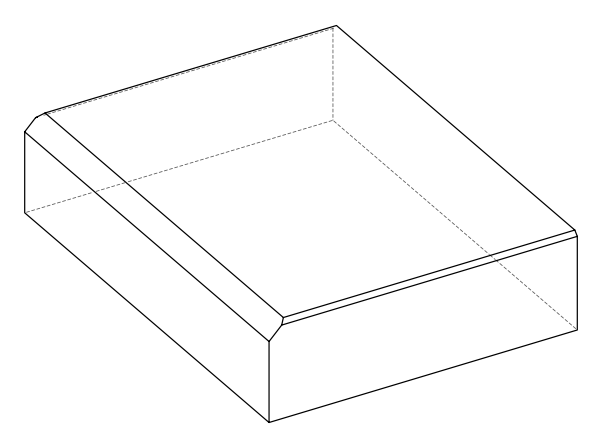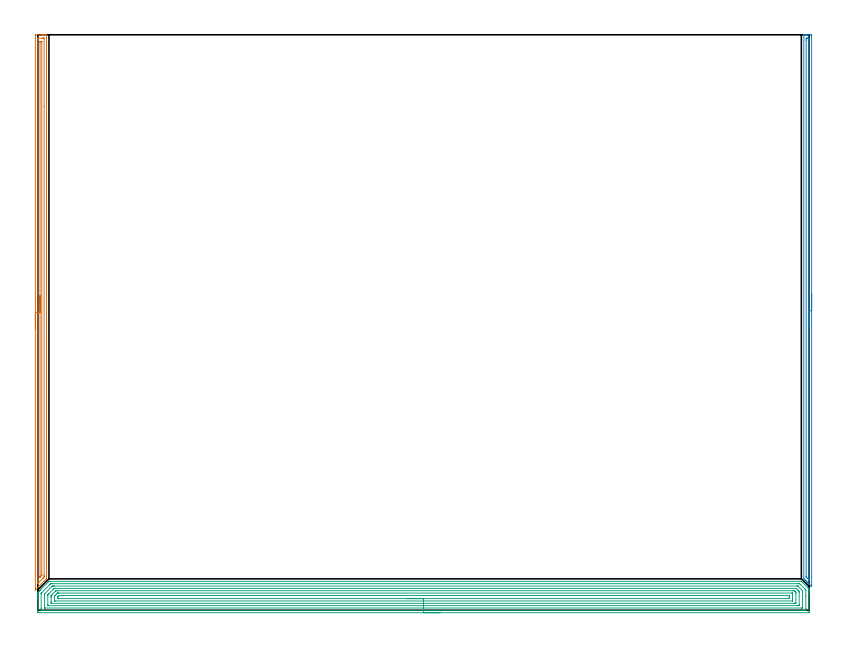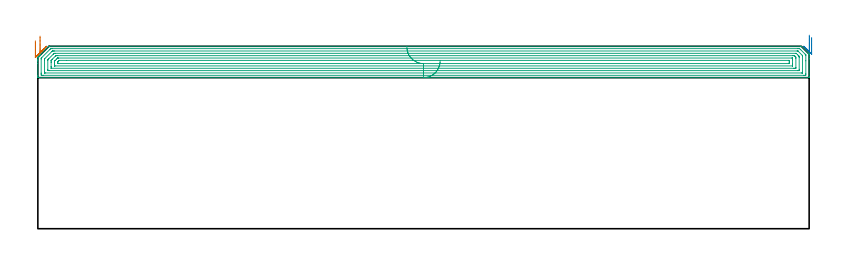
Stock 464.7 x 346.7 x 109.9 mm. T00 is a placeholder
(PLAN: 3 operations, 0 tool changes, 39.8 min)
(1 AREA_MILL | FG_CHAMFER_SURFACE | UGT0205_001 | 8.13 min | 7594 mm3)
(2 AREA_MILL_1 | FG_CHAMFER_SURFACE_1 | UGT0205_001 | 5.46 min | 3705 mm3)
(3 AREA_MILL_2 | FG_CHAMFER_SURFACE_2 | UGT0205_001 | 26.24 min | 82747 mm3)
(TOOL UGT0205_001 | Chamfer Mill 20 x 3 x 45 deg. | D20 FL50 Z2)
(OP 1 AREA_MILL)
G17 G21 G94 G90
T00 M6
G54
G17 G0 G90 X-1.5 Y169.45 S1061 M3
G43 Z119.9 H0
Z113.2
G94 G1 Y169.488 Z112.328 F250.
Y169.602 Z111.464
Y169.791 Z110.612
Y170.053 Z109.78
Y170.387 Z108.974
Y170.79 Z108.2
Y171.259 Z107.464
Y171.79 Z106.772
Y172.379 Z106.129
Y173.022 Z105.54
Y173.714 Z105.008
Y174.45 Z104.54
Y175.224 Z104.137
Y176.03 Z103.803
Y176.862 Z103.541
Y177.714 Z103.352
Y178.578 Z103.238
Y179.45 Z103.2
Y346.08
X-1.498 Y346.389
X-1.494 Y346.69 Z103.203
X-1.198 Y346.7 Z103.499
X2.285 Z106.98
X2.819 Z107.516
X3.156 Z107.852
X3.69 Z108.386
X4.027 Z108.722
X4.7 Z109.4
X4.966 Z109.666
X5.084 Y346.698 Z109.777
X5.197 Y346.69 Z109.888
X5.2 Y346.527 Z109.9
Y19.074
X5.197 Y18.905 Z109.889
X5.121 Y18.819 Z109.818
X3.769 Y17.469 Z108.469
X-1.462 Y12.238 Z103.236
X-1.494 Y12.217 Z103.203
X-1.499 Y12.218 Z103.199
X-1.5 Y12.373 Z103.2
Y179.45
X-0.086 Z104.614
X-0.085 Y344.046 Z104.615
X-0.084 Y344.294 Z104.616
X-0.08 Y344.616 Z104.62
X-0.079 Y344.688 Z104.621
X0.016 Y344.693 Z104.716
X0.149 Y344.698 Z104.849
X2.76 Y344.7 Z107.46
X3.156 Z107.856
X3.633 Y344.698 Z108.333
X3.752 Y344.692 Z108.452
X3.776 Y344.69 Z108.476
X3.779 Y344.648 Z108.479
X3.783 Y344.544 Z108.483
X3.785 Y344.294 Z108.485
X3.786 Y303.442 Z108.486
X3.785 Y20.861 Z108.485
X3.782 Y20.219 Z108.482
X3.779 Y19.967 Z108.479
X3.477 Y19.638 Z108.177
X3.156 Y19.308 Z107.856
X3.041 Y19.192 Z107.741
X0.243 Y16.393 Z104.943
X0.005 Y16.163 Z104.705
X-0.051 Y16.111 Z104.649
X-0.079 Y16.092 Z104.621
X-0.081 Y16.142 Z104.619
X-0.084 Y16.393 Z104.616
X-0.085 Y16.756 Z104.615
X-0.086 Y17.039 Z104.614
Y179.45
X1.328 Z106.028
Y341.702
X1.33 Y342.507 Z106.03
X1.331 Y342.592 Z106.031
X1.335 Y342.675 Z106.035
X1.415 Y342.69 Z106.115
X2.098 Y342.699 Z106.798
X2.285 Y342.697 Z106.985
X2.348 Y342.693 Z107.048
X2.364 Y342.69 Z107.064
X2.367 Y342.653 Z107.067
X2.37 Y342.595 Z107.07
X2.371 Y342.507 Z107.071
X2.372 Y342.418 Z107.072
X2.371 Y21.578 Z107.071
X2.37 Y21.401 Z107.07
X2.365 Y21.048 Z107.065
X2.362 Y20.972 Z107.062
X2.355 Y20.961 Z107.055
X2.335 Y20.936 Z107.035
X2.285 Y20.884 Z106.985
X1.415 Y20.014 Z106.115
X1.392 Y19.991 Z106.092
X1.367 Y19.967 Z106.067
X1.348 Y19.958 Z106.048
X1.334 Y19.955 Z106.034
X1.332 Y19.967 Z106.032
X1.33 Y19.99 Z106.03
X1.329 Y20.055 Z106.029
X1.328 Y179.45 Z106.028
Y180.322 Z106.067
Y181.187 Z106.18
Y182.038 Z106.369
Y182.87 Z106.632
Y183.676 Z106.965
Y184.45 Z107.368
Y185.186 Z107.837
Y185.878 Z108.368
Y186.521 Z108.957
Y187.11 Z109.601
Y187.642 Z110.293
Y188.11 Z111.028
Y188.513 Z111.802
Y188.847 Z112.608
Y189.109 Z113.44
Y189.298 Z114.292
Y189.412 Z115.157
Y189.45 Z116.028
G0 Z119.9
M5
M2
(OP 2 AREA_MILL_1)
G17 G21 G94 G90
T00 M6
G54
G17 G0 G90 X466.2 Y190.45 S1061 M3
G43 Z119.9 H0
Z115.2
G94 G1 Y190.412 Z114.328 F250.
Y190.298 Z113.464
Y190.109 Z112.612
Y189.847 Z111.78
Y189.513 Z110.974
Y189.11 Z110.2
Y188.642 Z109.464
Y188.11 Z108.772
Y187.521 Z108.129
Y186.878 Z107.54
Y186.186 Z107.008
Y185.45 Z106.54
Y184.676 Z106.137
Y183.87 Z105.803
Y183.038 Z105.541
Y182.187 Z105.352
Y181.322 Z105.238
Y180.45 Z105.2
Y14.431
X466.195 Y14.217 Z105.203
X466.194 Y14.216
X466.182 Y14.217 Z105.215
X465.754 Y14.646 Z105.645
X465.63 Y14.769 Z105.767
X465.081 Y15.319 Z106.318
X465.037 Y15.362 Z106.361
X464.992 Y15.407 Z106.407
X464.785 Y15.614 Z106.614
X464.74 Y15.659 Z106.657
X464.694 Y15.705 Z106.705
X464.489 Y15.91 Z106.91
X464.443 Y15.955 Z106.954
X464.397 Y16.003 Z107.002
X464.194 Y16.206 Z107.205
X464.147 Y16.252 Z107.25
X464.099 Y16.3 Z107.3
X463.898 Y16.501 Z107.501
X463.85 Y16.549 Z107.547
X463.802 Y16.598 Z107.597
X463.602 Y16.797 Z107.797
X463.553 Y16.845 Z107.844
X463.504 Y16.896 Z107.895
X463.307 Y17.093 Z108.092
X463.257 Y17.142 Z108.14
X463.206 Y17.193 Z108.193
X463.011 Y17.388 Z108.388
X462.96 Y17.439 Z108.437
X462.909 Y17.491 Z108.49
X462.715 Y17.684 Z108.683
X462.663 Y17.735 Z108.733
X462.611 Y17.789 Z108.788
X462.42 Y17.98 Z108.979
X462.367 Y18.032 Z109.03
X462.313 Y18.086 Z109.086
X462.124 Y18.275 Z109.275
X462.07 Y18.328 Z109.327
X462.015 Y18.384 Z109.383
X461.892 Y18.507 Z109.506
X461.618 Y18.782 Z109.779
X461.505 Y18.897 Z109.891
X461.5 Y19.277 Z109.9
Y346.534
X461.504 Y346.639 Z109.89
X461.536 Y346.691 Z109.855
X461.545 Y346.695 Z109.846
X461.923 Y346.7 Z109.476
X462.3 Z109.1
X462.96 Z108.435
X464.18 Z107.217
X464.74 Z106.654
X465.35 Z106.045
X465.63 Y346.698 Z105.765
X466.191 Y346.692 Z105.205
X466.193 Y346.653 Z105.203
X466.198 Y346.088 Z105.202
X466.2 Y345.516 Z105.2
Y180.45
X464.786 Z106.614
X464.785 Y18.338 Z106.615
X464.784 Y18.292 Z106.616
X464.78 Y18.2 Z106.62
X464.773 Y18.088 Z106.627
X464.74 Y18.118 Z106.66
X464.467 Y18.384 Z106.933
X463.85 Y19. Z107.55
X463.574 Y19.277 Z107.826
X462.96 Y19.898 Z108.44
X462.932 Y19.93 Z108.468
X462.921 Y20.033 Z108.479
X462.916 Y20.124 Z108.484
X462.915 Y20.17 Z108.485
X462.914 Y343.455 Z108.486
X462.918 Y344.302 Z108.482
X462.92 Y344.342 Z108.48
X462.96 Y344.69 Z108.44
X463.456 Y344.698 Z107.944
X463.85 Z107.55
X464.346 Y344.697 Z107.054
X464.74 Y344.69 Z106.66
X464.78 Y344.302 Z106.62
X464.783 Y344.259 Z106.617
X464.786 Y343.409 Z106.614
Y343.363
Y180.45
Y179.578 Z106.652
Y178.714 Z106.766
Y177.862 Z106.955
Y177.03 Z107.217
Y176.224 Z107.551
Y175.45 Z107.954
Y174.714 Z108.423
Y174.022 Z108.954
Y173.379 Z109.543
Y172.79 Z110.186
Y172.259 Z110.878
Y171.79 Z111.614
Y171.387 Z112.388
Y171.053 Z113.194
Y170.791 Z114.026
Y170.602 Z114.878
Y170.488 Z115.743
Y170.45 Z116.614
G0 Z119.9
M5
M2
(OP 3 AREA_MILL_2)
G17 G21 G94 G90
T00 M6
G54
G17 G0 G90 X242.35 Y-1.5 S1061 M3
G43 Z119.9 H0
Z101.
G94 G1 X242.312 Z100.128 F250.
X242.198 Z99.264
X242.009 Z98.412
X241.747 Z97.58
X241.413 Z96.774
X241.01 Z96.
X240.542 Z95.264
X240.01 Z94.572
X239.421 Z93.929
X238.778 Z93.34
X238.086 Z92.808
X237.35 Z92.34
X236.576 Z91.937
X235.77 Z91.603
X234.938 Z91.341
X234.087 Z91.152
X233.222 Z91.038
X232.35 Z91.
X0.613 Y-1.499 Z91.001
X0.059 Y-1.494 Z91.004
X0.008 Y-1.492 Z91.006
X0.004 Y-0.941 Z91.556
X0. Y-0.331 Z92.167
Y7.061 Z99.556
Y8.507 Z101.004
Y8.839 Z101.335
Y9.503 Z102.003
Y10.617 Z103.116
X0.002 Y10.692 Z103.19
X0.018 Y10.718 Z103.218
X0.112 Y10.812 Z103.312
X0.212 Y10.914 Z103.41
X0.316 Y11.016 Z103.515
X0.407 Y11.107 Z103.607
X0.508 Y11.21 Z103.706
X0.613 Y11.314 Z103.813
X0.702 Y11.403 Z103.902
X0.805 Y11.506 Z104.002
X0.911 Y11.611 Z104.111
X0.998 Y11.698 Z104.197
X1.101 Y11.803 Z104.299
X1.209 Y11.909 Z104.408
X1.293 Y11.993 Z104.492
X1.397 Y12.099 Z104.595
X1.506 Y12.207 Z104.706
X1.588 Y12.288 Z104.787
X1.694 Y12.396 Z104.892
X6.583 Y17.286 Z109.78
X6.645 Y17.344 Z109.84
X6.706 Y17.399 Z109.885
X6.864 Y17.4 Z109.9
X459.622
X460.005 Y17.394 Z109.892
X460.083 Y17.317 Z109.817
X460.115 Y17.286 Z109.784
X464.116 Y13.285 Z105.783
X464.201 Y13.2 Z105.699
X464.384 Y13.016 Z105.515
X464.561 Y12.84 Z105.337
X464.682 Y12.716 Z105.214
X464.698 Y12.693 Z105.19
X464.7 Y12.618 Z105.116
Y12.604 Z105.103
Y11.506 Z104.001
Y10.285 Z102.782
Y9.728 Z102.222
Y-0.941 Z91.556
X464.697 Y-1.222 Z91.275
X464.69 Y-1.492 Z91.006
X464.419 Y-1.499 Z90.999
X232.35 Y-1.5 Z91.
Y-0.086 Z92.414
X3.326
X2.431 Y-0.084 Z92.416
X2.399 Y-0.082 Z92.418
X2.01 Y-0.052 Z92.448
X2.003 Y0.343 Z92.843
X2.001 Y0.837 Z93.337
X2. Y1.235 Z93.735
X2.001 Y9.728 Z102.228
X2.004 Y10.122 Z102.622
X2.01 Y10.246 Z102.746
X2.378 Y10.628 Z103.128
X7.284 Y15.534 Z108.034
X7.704 Y15.952 Z108.452
X7.724 Y15.969 Z108.469
X7.736 Y15.974 Z108.474
X7.757 Y15.979 Z108.479
X8.617 Y15.985 Z108.485
X8.65 Y15.986 Z108.486
X457.802
X458.697 Y15.983 Z108.483
X458.729 Y15.981 Z108.481
X458.986 Y15.952 Z108.452
X459.622 Y15.327 Z107.827
X462.301 Y12.649 Z105.149
X462.551 Y12.396 Z104.896
X462.633 Y12.308 Z104.808
X462.69 Y12.244 Z104.744
X462.692 Y12.196 Z104.696
X462.698 Y12. Z104.5
X462.7 Y8.664 Z101.164
X462.699 Y0.837 Z93.337
X462.698 Y0.442 Z92.942
X462.69 Y-0.052 Z92.448
X462.331 Y-0.083 Z92.417
X462.301 Y-0.084 Z92.416
X461.441 Y-0.086 Z92.414
X232.35
Y1.328 Z93.828
X4.585 Y1.329 Z93.829
X4.185 Y1.33 Z93.83
X4.053 Y1.333 Z93.833
X4.014 Y1.335 Z93.835
X4.008 Y1.419 Z93.919
X4.003 Y1.542 Z94.042
X4.001 Y1.726 Z94.226
X4. Y1.911 Z94.411
X4.001 Y9.023 Z101.523
X4.01 Y9.728 Z102.228
X4.023 Y9.812 Z102.312
X4.06 Y9.853 Z102.353
X4.185 Y9.985 Z102.485
X8.512 Y14.312 Z106.812
X8.65 Y14.447 Z106.947
X8.779 Y14.564 Z107.064
X8.897 Y14.567 Z107.067
X9.145 Y14.57 Z107.07
X9.543 Y14.571 Z107.071
X10.037
X457.436
X457.836 Y14.57 Z107.07
X457.892 Y14.568 Z107.068
X457.923 Y14.565 Z107.065
X457.953 Y14.538 Z107.038
X458.079 Y14.418 Z106.918
X458.327 Y14.174 Z106.674
X460.515 Y11.985 Z104.485
X460.63 Y11.864 Z104.364
X460.685 Y11.804 Z104.304
X460.691 Y11.691 Z104.191
X460.697 Y11.506 Z104.006
X460.7 Y11.322 Z103.822
X460.699 Y1.726 Z94.226
X460.698 Y1.543 Z94.043
X460.69 Y1.358 Z93.858
X460.681 Y1.335 Z93.835
X460.663 Y1.332 Z93.832
X460.614 Y1.33 Z93.83
X460.515 Y1.329 Z93.829
X460.021 Y1.328 Z93.828
X232.35
Y2.743 Z95.243
X6.864
X6.736 Y2.744 Z95.244
X6.075 Y2.75 Z95.25
X6.01 Y2.76 Z95.26
X6.007 Y2.857 Z95.357
X6.003 Y3.063 Z95.563
X6. Y3.476 Z95.976
X6.001 Y8.839 Z101.339
X6.01 Y9.269 Z101.769
X6.025 Y9.365 Z101.865
X6.081 Y9.425 Z101.925
X6.176 Y9.524 Z102.024
X6.377 Y9.728 Z102.228
X6.62 Y9.971 Z102.471
X9.293 Y12.645 Z105.145
X9.543 Y12.894 Z105.394
X9.742 Y13.087 Z105.587
X9.792 Y13.132 Z105.632
X9.819 Y13.15 Z105.65
X9.863 Y13.152 Z105.652
X10.054 Y13.155 Z105.655
X10.436 Y13.157 Z105.657
X10.564
X456.56
X456.751 Y13.155 Z105.655
X456.846 Y13.152 Z105.652
X456.89 Y13.15 Z105.65
X456.943 Y13.103 Z105.603
X457.655 Y12.396 Z104.896
X457.836 Y12.216 Z104.716
X458.539 Y11.506 Z104.006
X458.638 Y11.402 Z103.902
X458.69 Y11.343 Z103.843
X458.692 Y11.291 Z103.791
X458.696 Y11.076 Z103.576
X458.7 Y10.646 Z103.146
Y3.504 Z96.004
X458.697 Y3.074 Z95.574
X458.693 Y2.859 Z95.359
X458.69 Y2.758 Z95.258
X458.594 Y2.749 Z95.249
X457.836 Y2.744 Z95.244
X457.707 Y2.743 Z95.243
X232.35
Y4.157 Z96.657
X8.254 Y4.158 Z96.658
X8.128 Y4.159 Z96.659
X8.044 Y4.163 Z96.663
X8.009 Y4.166 Z96.666
X8.008 Y4.178 Z96.678
X8.004 Y4.393 Z96.893
X8. Y5.041 Z97.541
Y5.283 Z97.783
Y7.708 Z100.208
X8.001 Y7.95 Z100.45
X8.004 Y8.594 Z101.094
X8.01 Y8.839 Z101.339
X8.026 Y8.915 Z101.415
X8.084 Y8.979 Z101.479
X8.176 Y9.075 Z101.575
X8.739 Y9.64 Z102.14
X10.522 Y11.422 Z103.922
X10.61 Y11.506 Z104.006
X10.859 Y11.736 Z104.236
X11.095 Y11.74 Z104.24
X11.329 Y11.742 Z104.242
X11.985 Y11.743 Z104.243
X454.92 Y11.742 Z104.242
X455.157 Y11.741 Z104.241
X455.819 Y11.736 Z104.236
X456.05 Y11.546 Z104.046
X456.09 Y11.506 Z104.006
X456.69 Y10.869 Z103.369
X456.693 Y10.617 Z103.117
X456.699 Y9.97 Z102.47
Y4.636 Z97.136
X456.694 Y4.393 Z96.893
X456.69 Y4.232 Z96.732
X456.675 Y4.164 Z96.664
X456.525 Y4.161 Z96.661
X456.286 Y4.158 Z96.658
X456.05 Y4.157 Z96.657
X455.394
X232.35
Y5.571 Z98.071
X10.436 Y5.572 Z98.072
X10.145 Y5.573 Z98.073
X10.057 Y5.576 Z98.076
X10.019 Y5.578 Z98.078
X10.01 Y5.595 Z98.095
X10.003 Y5.714 Z98.214
X10.001 Y6.172 Z98.672
X10. Y6.606 Z99.106
X10.001 Y7.95 Z100.45
X10.005 Y8.38 Z100.88
X10.01 Y8.439 Z100.939
X10.035 Y8.475 Z100.975
X10.112 Y8.556 Z101.056
X10.387 Y8.839 Z101.339
X10.412 Y8.864 Z101.364
X11.303 Y9.755 Z102.255
X11.749 Y10.2 Z102.7
X11.819 Y10.266 Z102.766
X11.865 Y10.305 Z102.805
X11.888 Y10.322 Z102.822
X11.922 Y10.323 Z102.823
X12.223 Y10.327 Z102.827
X12.513 Y10.328 Z102.828
X454.264
X454.555 Y10.327 Z102.827
X454.643 Y10.324 Z102.824
X454.681 Y10.322 Z102.822
X454.69 Y10.304 Z102.804
X454.697 Y10.186 Z102.686
X454.699 Y9.728 Z102.228
X454.7 Y9.294 Z101.794
Y6.626 Z99.126
Y6.172 Z98.672
X454.698 Y5.739 Z98.239
X454.69 Y5.593 Z98.093
X454.688 Y5.577 Z98.077
X454.677 Y5.575 Z98.075
X454.64 Y5.573 Z98.073
X454.565 Y5.572 Z98.072
X232.35 Y5.571 Z98.071
Y6.985 Z99.485
X12.298 Y6.986 Z99.486
X12.223
X12.147 Y6.988 Z99.488
X12.01 Y6.994 Z99.494
X12.007 Y7.061 Z99.561
X12.003 Y7.28 Z99.78
X12.01 Y7.95 Z100.45
X12.012 Y8.003 Z100.503
X12.043 Y8.039 Z100.539
X12.086 Y8.086 Z100.586
X12.223 Y8.225 Z100.725
X12.53 Y8.533 Z101.033
X12.84 Y8.839 Z101.339
X12.898 Y8.891 Z101.391
X12.918 Y8.908 Z101.408
X12.964 Y8.91 Z101.41
X13.041 Y8.914 Z101.414
X17.351 Y8.915 Z101.415
X452.402 Y8.914 Z101.414
X452.478 Y8.913 Z101.413
X452.553 Y8.911 Z101.411
X452.69 Y8.906 Z101.406
X452.693 Y8.839 Z101.339
X452.698 Y8.619 Z101.119
X452.7 Y7.95 Z100.45
Y7.729 Z100.229
X452.696 Y7.061 Z99.561
X452.693 Y7.006 Z99.506
X452.691 Y6.997 Z99.497
X452.677 Y6.992 Z99.492
X452.629 Y6.989 Z99.489
X452.553 Y6.986 Z99.486
X232.35 Y6.985 Z99.485
X231.478 Z99.523
X230.614 Z99.637
X229.762 Z99.826
X228.93 Z100.088
X228.124 Z100.422
X227.35 Z100.825
X226.614 Z101.294
X225.922 Z101.825
X225.279 Z102.414
X224.69 Z103.057
X224.159 Z103.75
X223.69 Z104.485
X223.287 Z105.259
X222.953 Z106.065
X222.691 Z106.897
X222.502 Z107.749
X222.388 Z108.614
X222.35 Z109.485
G0 Z119.9
M5
M2
